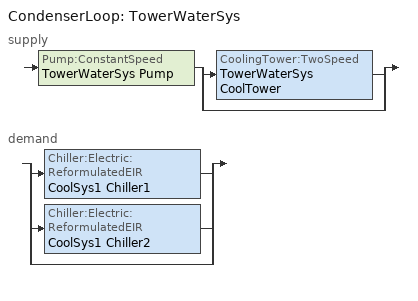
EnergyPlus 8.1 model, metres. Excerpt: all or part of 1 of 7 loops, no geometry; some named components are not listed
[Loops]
CondenserLoop 'TowerWaterSys'
 supply: Pump:ConstantSpeed 'TowerWaterSys Pump' > split
  | CoolingTower:TwoSpeed 'TowerWaterSys CoolTower'
  | bypass
 demand: split
  | Chiller:Electric:ReformulatedEIR 'CoolSys1 Chiller1'
  | Chiller:Electric:ReformulatedEIR 'CoolSys1 Chiller2'
  | bypass
[EnergyManagementSystem:Program]
ControlProgram_E: SET ActuatorControl_EExtZones_Lights = Null; SET ActuatorControl_ECoreZones_Lights = Null; IF SensorControl_E == 1; SET ActuatorControl_EExt_Mid_ZN1_Win1 = CFS_Glz_807_Index; SET ActuatorControl_EExt_Mid_ZN1_Win2 = CFS_Glz_807_Index; SET ActuatorControl_EExt_Mid_ZN1_Win3 = CFS_Glz_807_Index; SET ActuatorControl_EExt_Mid_ZN1_Win4 = CFS_Glz_807_Index; SET ActuatorControl_EExt_Mid_ZN2_Win1 = CFS_Glz_807_Index; SET ActuatorControl_EExt_Mid_ZN2_Win2 = CFS_Glz_807_Index; SET ActuatorControl_EExt_Mid_ZN2_Win3 = CFS_Glz_807_Index; SET ActuatorControl_EExt_Mid_ZN2_Win4 = CFS_Glz_807_Index; SET ActuatorControl_EExt_Mid_ZN3_Win1 = CFS_Glz_807_Index; SET ActuatorControl_EExt_Mid_ZN3_Win2 = CFS_Glz_807_Index; SET ActuatorControl_EExt_Mid_ZN3_Win3 = CFS_Glz_807_Index; SET ActuatorControl_EExt_Mid_ZN3_Win4 = CFS_Glz_807_Index; SET ActuatorControl_EExt_Mid_ZN4_Win1 = CFS_Glz_807_Index; SET ActuatorControl_EExt_Mid_ZN4_Win2 = CFS_Glz_807_Index; SET ActuatorControl_EExt_Mid_ZN4_Win3 = CFS_Glz_807_Index; SET ActuatorControl_EExt_Mid_ZN4_Win4 = CFS_Glz_807_Index; SET ActuatorControl_EExt_Top_ZN1_Win1 = CFS_Glz_807_Index; SET ActuatorControl_EExt_Top_ZN1_Win2 = CFS_Glz_807_Index; SET ActuatorControl_EExt_Top_ZN1_Win3 = CFS_Glz_807_Index; SET ActuatorControl_EExt_Top_ZN1_Win4 = CFS_Glz_807_Index; SET ActuatorControl_EExt_Top_ZN2_Win1 = CFS_Glz_807_Index; SET ActuatorControl_EExt_Top_ZN2_Win2 = CFS_Glz_807_Index; SET ActuatorControl_EExt_Top_ZN2_Win3 = CFS_Glz_807_Index; SET ActuatorControl_EExt_Top_ZN2_Win4 = CFS_Glz_807_Index; SET ActuatorControl_EExt_Top_ZN3_Win1 = CFS_Glz_807_Index; SET ActuatorControl_EExt_Top_ZN3_Win2 = CFS_Glz_807_Index; SET ActuatorControl_EExt_Top_ZN3_Win3 = CFS_Glz_807_Index; SET ActuatorControl_EExt_Top_ZN3_Win4 = CFS_Glz_807_Index; SET ActuatorControl_EExt_Top_ZN4_Win1 = CFS_Glz_807_Index; SET ActuatorControl_EExt_Top_ZN4_Win2 = CFS_Glz_807_Index; SET ActuatorControl_EExt_Top_ZN4_Win3 = CFS_Glz_807_Index; SET ActuatorControl_EExt_Top_ZN4_Win4 = CFS_Glz_807_Index; SET ActuatorControl_EExt_Bot_ZN1_Win1 = CFS_Glz_807_Index; SET ActuatorControl_EExt_Bot_ZN1_Win2 = CFS_Glz_807_Index; SET ActuatorControl_EExt_Bot_ZN1_Win3 = CFS_Glz_807_Index; SET ActuatorControl_EExt_Bot_ZN1_Win4 = CFS_Glz_807_Index; SET ActuatorControl_EExt_Bot_ZN2_Win1 = CFS_Glz_807_Index; SET ActuatorControl_EExt_Bot_ZN2_Win2 = CFS_Glz_807_Index; SET ActuatorControl_EExt_Bot_ZN2_Win3 = CFS_Glz_807_Index; SET ActuatorControl_EExt_Bot_ZN2_Win4 = CFS_Glz_807_Index; SET ActuatorControl_EExt_Bot_ZN3_Win1 = CFS_Glz_807_Index; SET ActuatorControl_EExt_Bot_ZN3_Win2 = CFS_Glz_807_Index; SET ActuatorControl_EExt_Bot_ZN3_Win3 = CFS_Glz_807_Index; SET ActuatorControl_EExt_Bot_ZN3_Win4 = CFS_Glz_807_Index; SET ActuatorControl_EExt_Bot_ZN4_Win1 = CFS_Glz_807_Index; SET ActuatorControl_EExt_Bot_ZN4_Win2 = CFS_Glz_807_Index; SET ActuatorControl_EExt_Bot_ZN4_Win3 = CFS_Glz_807_Index; SET ActuatorControl_EExt_Bot_ZN4_Win4 = CFS_Glz_807_Index; SET ActuatorControl_EExt_Mid_ZN1_Ceiling = DropCeiling_Index; SET ActuatorControl_EExt_Mid_ZN2_Ceiling = DropCeiling_Index; SET ActuatorControl_EExt_Mid_ZN3_Ceiling = DropCeiling_Index; SET ActuatorControl_EExt_Mid_ZN4_Ceiling = DropCeiling_Index; SET ActuatorControl_ECore_Mid_ZN1_Ceiling = DropCeiling_Index; SET ActuatorControl_ECore_Mid_ZN2_Ceiling = DropCeiling_Index; SET ActuatorControl_ECore_Mid_ZN3_Ceiling = DropCeiling_Index; SET ActuatorControl_ECore_Mid_ZN4_Ceiling = DropCeiling_Index; SET ActuatorControl_EExt_Mid_ZN1_floor = int_slab_floor_Index; SET ActuatorControl_EExt_Mid_ZN2_floor = int_slab_floor_Index; SET ActuatorControl_EExt_Mid_ZN3_floor = int_slab_floor_Index; SET ActuatorControl_EExt_Mid_ZN4_floor = int_slab_floor_Index; SET ActuatorControl_ECore_Mid_ZN1_floor = int_slab_floor_Index; SET ActuatorControl_ECore_Mid_ZN2_floor = int_slab_floor_Index; SET ActuatorControl_ECore_Mid_ZN3_floor = int_slab_floor_Index; SET ActuatorControl_ECore_Mid_ZN4_floor = int_slab_floor_Index; SET ActuatorControl_EExt_Mid_ZN1_Wall = T24NRWallMetalFrame_Index; SET ActuatorControl_EExt_Mid_ZN2_Wall = T24NRWallMetalFrame_Index; SET ActuatorControl_EExt_Mid_ZN3_Wall = T24NRWallMetalFrame_Index; SET ActuatorControl_EExt_Mid_ZN4_Wall = T24NRWallMetalFrame_Index; SET ActuatorControl_ECore_Mid_ZN1_IntWallS = int_wall_Index; SET ActuatorControl_ECore_Mid_ZN2_IntWallS = int_wall_Index; SET ActuatorControl_ECore_Mid_ZN3_IntWallS = int_wall_Index; SET ActuatorControl_ECore_Mid_ZN4_IntWallS = int_wall_Index; SET ActuatorControl_EExt_Mid_ZN1_IntWallW = int_wall_Index; SET ActuatorControl_EExt_Mid_ZN2_IntWallW = int_wall_Index; SET ActuatorControl_EExt_Mid_ZN3_IntWallW = int_wall_Index; SET ActuatorControl_EExt_Mid_ZN4_IntWallW = int_wall_Index; SET ActuatorControl_ECore_Mid_ZN1_IntWallW = int_wall_Index; SET ActuatorControl_ECore_Mid_ZN2_IntWallW = int_wall_Index; SET ActuatorControl_ECore_Mid_ZN3_IntWallW = int_wall_Index; SET ActuatorControl_ECore_Mid_ZN4_IntWallW = int_wall_Index; SET ActuatorControl_EExt_Mid_ZN1_IntWallN = int_wall_Index; SET ActuatorControl_EExt_Mid_ZN2_IntWallN = int_wall_Index; SET ActuatorControl_EExt_Mid_ZN3_IntWallN = int_wall_Index; SET ActuatorControl_EExt_Mid_ZN4_IntWallN = int_wall_Index; SET ActuatorControl_ECore_Mid_ZN1_IntWallN = int_wall_Index; SET ActuatorControl_ECore_Mid_ZN2_IntWallN = int_wall_Index; SET ActuatorControl_ECore_Mid_ZN3_IntWallN = int_wall_Index; SET ActuatorControl_ECore_Mid_ZN4_IntWallN = int_wall_Index; SET ActuatorControl_EExt_Mid_ZN1_Wall = T24NRWallMetalFrame_Index; SET ActuatorControl_EExt_Mid_ZN2_Wall = T24NRWallMetalFrame_Index; SET ActuatorControl_EExt_Mid_ZN3_Wall = T24NRWallMetalFrame_Index; SET ActuatorControl_EExt_Mid_ZN4_Wall = T24NRWallMetalFrame_Index; SET ActuatorControl_ECore_Mid_ZN1_IntWallE = int_wall_Index; SET ActuatorControl_ECore_Mid_ZN2_IntWallE = int_wall_Index; SET ActuatorControl_ECore_Mid_ZN3_IntWallE = int_wall_Index; SET ActuatorControl_ECore_Mid_ZN4_IntWallE = int_wall_Index; SET ActuatorControl_EExt_Bot_ZN1_Ceiling = DropCeiling_Index; SET ActuatorControl_EExt_Bot_ZN2_Ceiling = DropCeiling_Index; SET ActuatorControl_EExt_Bot_ZN3_Ceiling = DropCeiling_Index; SET ActuatorControl_EExt_Bot_ZN4_Ceiling = DropCeiling_Index; SET ActuatorControl_ECore_Bot_ZN1_Ceiling = DropCeiling_Index; SET ActuatorControl_ECore_Bot_ZN2_Ceiling = DropCeiling_Index; SET ActuatorControl_ECore_Bot_ZN3_Ceiling = DropCeiling_Index; SET ActuatorControl_ECore_Bot_ZN4_Ceiling = DropCeiling_Index; SET ActuatorControl_EExt_Bot_ZN1_floor = int_slab_floor_Index; SET ActuatorControl_EExt_Bot_ZN2_floor = int_slab_floor_Index; SET ActuatorControl_EExt_Bot_ZN3_floor = int_slab_floor_Index; SET ActuatorControl_EExt_Bot_ZN4_floor = int_slab_floor_Index; SET ActuatorControl_ECore_Bot_ZN1_floor = int_slab_floor_Index; SET ActuatorControl_ECore_Bot_ZN2_floor = int_slab_floor_Index; SET ActuatorControl_ECore_Bot_ZN3_floor = int_slab_floor_Index; SET ActuatorControl_ECore_Bot_ZN4_floor = int_slab_floor_Index; SET ActuatorControl_EExt_Bot_ZN1_Wall = T24NRWallMetalFrame_Index; SET ActuatorControl_EExt_Bot_ZN2_Wall = T24NRWallMetalFrame_Index; SET ActuatorControl_EExt_Bot_ZN3_Wall = T24NRWallMetalFrame_Index; SET ActuatorControl_EExt_Bot_ZN4_Wall = T24NRWallMetalFrame_Index; SET ActuatorControl_ECore_Bot_ZN1_IntWallS = int_wall_Index; SET ActuatorControl_ECore_Bot_ZN2_IntWallS = int_wall_Index; SET ActuatorControl_ECore_Bot_ZN3_IntWallS = int_wall_Index; SET ActuatorControl_ECore_Bot_ZN4_IntWallS = int_wall_Index; SET ActuatorControl_EExt_Bot_ZN1_IntWallW = int_wall_Index; SET ActuatorControl_EExt_Bot_ZN2_IntWallW = int_wall_Index; SET ActuatorControl_EExt_Bot_ZN3_IntWallW = int_wall_Index; SET ActuatorControl_EExt_Bot_ZN4_IntWallW = int_wall_Index; SET ActuatorControl_ECore_Bot_ZN1_IntWallW = int_wall_Index; SET ActuatorControl_ECore_Bot_ZN2_IntWallW = int_wall_Index; SET ActuatorControl_ECore_Bot_ZN3_IntWallW = int_wall_Index; SET ActuatorControl_ECore_Bot_ZN4_IntWallW = int_wall_Index; SET ActuatorControl_EExt_Bot_ZN1_IntWallN = int_wall_Index; SET ActuatorControl_EExt_Bot_ZN2_IntWallN = int_wall_Index; SET ActuatorControl_EExt_Bot_ZN3_IntWallN = int_wall_Index; SET ActuatorControl_EExt_Bot_ZN4_IntWallN = int_wall_Index; SET ActuatorControl_ECore_Bot_ZN1_IntWallN = int_wall_Index; SET ActuatorControl_ECore_Bot_ZN2_IntWallN = int_wall_Index; SET ActuatorControl_ECore_Bot_ZN3_IntWallN = int_wall_Index; SET ActuatorControl_ECore_Bot_ZN4_IntWallN = int_wall_Index; SET ActuatorControl_EExt_Bot_ZN1_Wall = T24NRWallMetalFrame_Index; SET ActuatorControl_EExt_Bot_ZN2_Wall = T24NRWallMetalFrame_Index; SET ActuatorControl_EExt_Bot_ZN3_Wall = T24NRWallMetalFrame_Index; SET ActuatorControl_EExt_Bot_ZN4_Wall = T24NRWallMetalFrame_Index; SET ActuatorControl_ECore_Bot_ZN1_IntWallE = int_wall_Index; SET ActuatorControl_ECore_Bot_ZN2_IntWallE = int_wall_Index; SET ActuatorControl_ECore_Bot_ZN3_IntWallE = int_wall_Index; SET ActuatorControl_ECore_Bot_ZN4_IntWallE = int_wall_Index; SET ActuatorControl_EExt_Top_ZN1_Ceiling = DropCeiling_Index; SET ActuatorControl_EExt_Top_ZN2_Ceiling = DropCeiling_Index; SET ActuatorControl_EExt_Top_ZN3_Ceiling = DropCeiling_Index; SET ActuatorControl_EExt_Top_ZN4_Ceiling = DropCeiling_Index; SET ActuatorControl_ECore_Top_ZN1_Ceiling = DropCeiling_Index; SET ActuatorControl_ECore_Top_ZN2_Ceiling = DropCeiling_Index; SET ActuatorControl_ECore_Top_ZN3_Ceiling = DropCeiling_Index; SET ActuatorControl_ECore_Top_ZN4_Ceiling = DropCeiling_Index; SET ActuatorControl_EExt_Top_ZN1_floor = int_slab_floor_Index; SET ActuatorControl_EExt_Top_ZN2_floor = int_slab_floor_Index; SET ActuatorControl_EExt_Top_ZN3_floor = int_slab_floor_Index; SET ActuatorControl_EExt_Top_ZN4_floor = int_slab_floor_Index; SET ActuatorControl_ECore_Top_ZN1_floor = int_slab_floor_Index; SET ActuatorControl_ECore_Top_ZN2_floor = int_slab_floor_Index; SET ActuatorControl_ECore_Top_ZN3_floor = int_slab_floor_Index; SET ActuatorControl_ECore_Top_ZN4_floor = int_slab_floor_Index; SET ActuatorControl_EExt_Top_ZN1_Wall = T24NRWallMetalFrame_Index; SET ActuatorControl_EExt_Top_ZN2_Wall = T24NRWallMetalFrame_Index; SET ActuatorControl_EExt_Top_ZN3_Wall = T24NRWallMetalFrame_Index; SET ActuatorControl_EExt_Top_ZN4_Wall = T24NRWallMetalFrame_Index; SET ActuatorControl_ECore_Top_ZN1_IntWallS = int_wall_Index; SET ActuatorControl_ECore_Top_ZN2_IntWallS = int_wall_Index; SET ActuatorControl_ECore_Top_ZN3_IntWallS = int_wall_Index; SET ActuatorControl_ECore_Top_ZN4_IntWallS = int_wall_Index; SET ActuatorControl_EExt_Top_ZN1_IntWallW = int_wall_Index; SET ActuatorControl_EExt_Top_ZN2_IntWallW = int_wall_Index; SET ActuatorControl_EExt_Top_ZN3_IntWallW = int_wall_Index; SET ActuatorControl_EExt_Top_ZN4_IntWallW = int_wall_Index; SET ActuatorControl_ECore_Top_ZN1_IntWallW = int_wall_Index; SET ActuatorControl_ECore_Top_ZN2_IntWallW = int_wall_Index; SET ActuatorControl_ECore_Top_ZN3_IntWallW = int_wall_Index; SET ActuatorControl_ECore_Top_ZN4_IntWallW = int_wall_Index; SET ActuatorControl_EExt_Top_ZN1_IntWallN = int_wall_Index; SET ActuatorControl_EExt_Top_ZN2_IntWallN = int_wall_Index; SET ActuatorControl_EExt_Top_ZN3_IntWallN = int_wall_Index; SET ActuatorControl_EExt_Top_ZN4_IntWallN = int_wall_Index; SET ActuatorControl_ECore_Top_ZN1_IntWallN = int_wall_Index; SET ActuatorControl_ECore_Top_ZN2_IntWallN = int_wall_Index; SET ActuatorControl_ECore_Top_ZN3_IntWallN = int_wall_Index; SET ActuatorControl_ECore_Top_ZN4_IntWallN = int_wall_Index; SET ActuatorControl_EExt_Top_ZN1_Wall = T24NRWallMetalFrame_Index; SET ActuatorControl_EExt_Top_ZN2_Wall = T24NRWallMetalFrame_Index; SET ActuatorControl_EExt_Top_ZN3_Wall = T24NRWallMetalFrame_Index; SET ActuatorControl_EExt_Top_ZN4_Wall = T24NRWallMetalFrame_Index; SET ActuatorControl_ECore_Top_ZN1_IntWallE = int_wall_Index; SET ActuatorControl_ECore_Top_ZN2_IntWallE = int_wall_Index; SET ActuatorControl_ECore_Top_ZN3_IntWallE = int_wall_Index; SET ActuatorControl_ECore_Top_ZN4_IntWallE = int_wall_Index; ELSEIF SensorControl_E == 2; SET ActuatorControl_EExtZones_Lights = 0; SET ActuatorControl_ECoreZones_Lights = 0; SET ActuatorControl_EExtZones_Lights = ExtLight_E_IntShd; SET ActuatorControl_ECoreZones_Lights = CoreLight_E_IntShd; SET ActuatorControl_EExt_Mid_ZN1_Win1 = CFS_Glz_815_Index; SET ActuatorControl_EExt_Mid_ZN1_Win2 = CFS_Glz_815_Index; SET ActuatorControl_EExt_Mid_ZN1_Win3 = CFS_Glz_815_Index; SET ActuatorControl_EExt_Mid_ZN1_Win4 = CFS_Glz_815_Index; SET ActuatorControl_EExt_Mid_ZN2_Win1 = CFS_Glz_815_Index; SET ActuatorControl_EExt_Mid_ZN2_Win2 = CFS_Glz_815_Index; SET ActuatorControl_EExt_Mid_ZN2_Win3 = CFS_Glz_815_Index; SET ActuatorControl_EExt_Mid_ZN2_Win4 = CFS_Glz_815_Index; SET ActuatorControl_EExt_Mid_ZN3_Win1 = CFS_Glz_815_Index; SET ActuatorControl_EExt_Mid_ZN3_Win2 = CFS_Glz_815_Index; SET ActuatorControl_EExt_Mid_ZN3_Win3 = CFS_Glz_815_Index; SET ActuatorControl_EExt_Mid_ZN3_Win4 = CFS_Glz_815_Index; SET ActuatorControl_EExt_Mid_ZN4_Win1 = CFS_Glz_815_Index; SET ActuatorControl_EExt_Mid_ZN4_Win2 = CFS_Glz_815_Index; SET ActuatorControl_EExt_Mid_ZN4_Win3 = CFS_Glz_815_Index; SET ActuatorControl_EExt_Mid_ZN4_Win4 = CFS_Glz_815_Index; SET ActuatorControl_EExt_Top_ZN1_Win1 = CFS_Glz_815_Index; SET ActuatorControl_EExt_Top_ZN1_Win2 = CFS_Glz_815_Index; SET ActuatorControl_EExt_Top_ZN1_Win3 = CFS_Glz_815_Index; SET ActuatorControl_EExt_Top_ZN1_Win4 = CFS_Glz_815_Index; SET ActuatorControl_EExt_Top_ZN2_Win1 = CFS_Glz_815_Index; SET ActuatorControl_EExt_Top_ZN2_Win2 = CFS_Glz_815_Index; SET ActuatorControl_EExt_Top_ZN2_Win3 = CFS_Glz_815_Index; SET ActuatorControl_EExt_Top_ZN2_Win4 = CFS_Glz_815_Index; SET ActuatorControl_EExt_Top_ZN3_Win1 = CFS_Glz_815_Index; SET ActuatorControl_EExt_Top_ZN3_Win2 = CFS_Glz_815_Index; SET ActuatorControl_EExt_Top_ZN3_Win3 = CFS_Glz_815_Index; SET ActuatorControl_EExt_Top_ZN3_Win4 = CFS_Glz_815_Index; SET ActuatorControl_EExt_Top_ZN4_Win1 = CFS_Glz_815_Index; SET ActuatorControl_EExt_Top_ZN4_Win2 = CFS_Glz_815_Index; SET ActuatorControl_EExt_Top_ZN4_Win3 = CFS_Glz_815_Index; SET ActuatorControl_EExt_Top_ZN4_Win4 = CFS_Glz_815_Index; SET ActuatorControl_EExt_Bot_ZN1_Win1 = CFS_Glz_815_Index; SET ActuatorControl_EExt_Bot_ZN1_Win2 = CFS_Glz_815_Index; SET ActuatorControl_EExt_Bot_ZN1_Win3 = CFS_Glz_815_Index; SET ActuatorControl_EExt_Bot_ZN1_Win4 = CFS_Glz_815_Index; SET ActuatorControl_EExt_Bot_ZN2_Win1 = CFS_Glz_815_Index; SET ActuatorControl_EExt_Bot_ZN2_Win2 = CFS_Glz_815_Index; SET ActuatorControl_EExt_Bot_ZN2_Win3 = CFS_Glz_815_Index; SET ActuatorControl_EExt_Bot_ZN2_Win4 = CFS_Glz_815_Index; SET ActuatorControl_EExt_Bot_ZN3_Win1 = CFS_Glz_815_Index; SET ActuatorControl_EExt_Bot_ZN3_Win2 = CFS_Glz_815_Index; SET ActuatorControl_EExt_Bot_ZN3_Win3 = CFS_Glz_815_Index; SET ActuatorControl_EExt_Bot_ZN3_Win4 = CFS_Glz_815_Index; SET ActuatorControl_EExt_Bot_ZN4_Win1 = CFS_Glz_815_Index; SET ActuatorControl_EExt_Bot_ZN4_Win2 = CFS_Glz_815_Index; SET ActuatorControl_EExt_Bot_ZN4_Win3 = CFS_Glz_815_Index; SET ActuatorControl_EExt_Bot_ZN4_Win4 = CFS_Glz_815_Index; SET ActuatorControl_EExt_Mid_ZN1_Ceiling = DropCeiling_IntShd_Index; SET ActuatorControl_EExt_Mid_ZN2_Ceiling = DropCeiling_IntShd_Index; SET ActuatorControl_EExt_Mid_ZN3_Ceiling = DropCeiling_IntShd_Index; SET ActuatorControl_EExt_Mid_ZN4_Ceiling = DropCeiling_IntShd_Index; SET ActuatorControl_ECore_Mid_ZN1_Ceiling = DropCeiling_IntShd_Index; SET ActuatorControl_ECore_Mid_ZN2_Ceiling = DropCeiling_IntShd_Index; SET ActuatorControl_ECore_Mid_ZN3_Ceiling = DropCeiling_IntShd_Index; SET ActuatorControl_ECore_Mid_ZN4_Ceiling = DropCeiling_IntShd_Index; SET ActuatorControl_EExt_Mid_ZN1_floor = int_slab_floor_IntShd_Index; SET ActuatorControl_EExt_Mid_ZN2_floor = int_slab_floor_IntShd_Index; SET ActuatorControl_EExt_Mid_ZN3_floor = int_slab_floor_IntShd_Index; SET ActuatorControl_EExt_Mid_ZN4_floor = int_slab_floor_IntShd_Index; SET ActuatorControl_ECore_Mid_ZN1_floor = int_slab_floor_IntShd_Index; SET ActuatorControl_ECore_Mid_ZN2_floor = int_slab_floor_IntShd_Index; SET ActuatorControl_ECore_Mid_ZN3_floor = int_slab_floor_IntShd_Index; SET ActuatorControl_ECore_Mid_ZN4_floor = int_slab_floor_IntShd_Index; SET ActuatorControl_EExt_Mid_ZN1_Wall = T24NRWallMetalFrame_IntShd_Index; SET ActuatorControl_EExt_Mid_ZN2_Wall = T24NRWallMetalFrame_IntShd_Index; SET ActuatorControl_EExt_Mid_ZN3_Wall = T24NRWallMetalFrame_IntShd_Index; SET ActuatorControl_EExt_Mid_ZN4_Wall = T24NRWallMetalFrame_IntShd_Index; SET ActuatorControl_ECore_Mid_ZN1_IntWallS = int_wall_IntShd_Index; SET ActuatorControl_ECore_Mid_ZN2_IntWallS = int_wall_IntShd_Index; SET ActuatorControl_ECore_Mid_ZN3_IntWallS = int_wall_IntShd_Index; SET ActuatorControl_ECore_Mid_ZN4_IntWallS = int_wall_IntShd_Index; SET ActuatorControl_EExt_Mid_ZN1_IntWallW = int_wall_IntShd_Index; SET ActuatorControl_EExt_Mid_ZN2_IntWallW = int_wall_IntShd_Index; SET ActuatorControl_EExt_Mid_ZN3_IntWallW = int_wall_IntShd_Index; SET ActuatorControl_EExt_Mid_ZN4_IntWallW = int_wall_IntShd_Index; SET ActuatorControl_ECore_Mid_ZN1_IntWallW = int_wall_IntShd_Index; SET ActuatorControl_ECore_Mid_ZN2_IntWallW = int_wall_IntShd_Index; SET ActuatorControl_ECore_Mid_ZN3_IntWallW = int_wall_IntShd_Index; SET ActuatorControl_ECore_Mid_ZN4_IntWallW = int_wall_IntShd_Index; SET ActuatorControl_EExt_Mid_ZN1_IntWallN = int_wall_IntShd_Index; SET ActuatorControl_EExt_Mid_ZN2_IntWallN = int_wall_IntShd_Index; SET ActuatorControl_EExt_Mid_ZN3_IntWallN = int_wall_IntShd_Index; SET ActuatorControl_EExt_Mid_ZN4_IntWallN = int_wall_IntShd_Index; SET ActuatorControl_ECore_Mid_ZN1_IntWallN = int_wall_IntShd_Index; SET ActuatorControl_ECore_Mid_ZN2_IntWallN = int_wall_IntShd_Index; SET ActuatorControl_ECore_Mid_ZN3_IntWallN = int_wall_IntShd_Index; SET ActuatorControl_ECore_Mid_ZN4_IntWallN = int_wall_IntShd_Index; SET ActuatorControl_ECore_Mid_ZN1_IntWallE = int_wall_IntShd_Index; SET ActuatorControl_ECore_Mid_ZN2_IntWallE = int_wall_IntShd_Index; SET ActuatorControl_ECore_Mid_ZN3_IntWallE = int_wall_IntShd_Index; SET ActuatorControl_ECore_Mid_ZN4_IntWallE = int_wall_IntShd_Index; SET ActuatorControl_EExt_Bot_ZN1_Ceiling = DropCeiling_IntShd_Index; SET ActuatorControl_EExt_Bot_ZN2_Ceiling = DropCeiling_IntShd_Index; SET ActuatorControl_EExt_Bot_ZN3_Ceiling = DropCeiling_IntShd_Index; SET ActuatorControl_EExt_Bot_ZN4_Ceiling = DropCeiling_IntShd_Index; SET ActuatorControl_ECore_Bot_ZN1_Ceiling = DropCeiling_IntShd_Index; SET ActuatorControl_ECore_Bot_ZN2_Ceiling = DropCeiling_IntShd_Index; SET ActuatorControl_ECore_Bot_ZN3_Ceiling = DropCeiling_IntShd_Index; SET ActuatorControl_ECore_Bot_ZN4_Ceiling = DropCeiling_IntShd_Index; SET ActuatorControl_EExt_Bot_ZN1_floor = int_slab_floor_IntShd_Index; SET ActuatorControl_EExt_Bot_ZN2_floor = int_slab_floor_IntShd_Index; SET ActuatorControl_EExt_Bot_ZN3_floor = int_slab_floor_IntShd_Index; SET ActuatorControl_EExt_Bot_ZN4_floor = int_slab_floor_IntShd_Index; SET ActuatorControl_ECore_Bot_ZN1_floor = int_slab_floor_IntShd_Index; SET ActuatorControl_ECore_Bot_ZN2_floor = int_slab_floor_IntShd_Index; SET ActuatorControl_ECore_Bot_ZN3_floor = int_slab_floor_IntShd_Index; SET ActuatorControl_ECore_Bot_ZN4_floor = int_slab_floor_IntShd_Index; SET ActuatorControl_EExt_Bot_ZN1_Wall = T24NRWallMetalFrame_IntShd_Index; SET ActuatorControl_EExt_Bot_ZN2_Wall = T24NRWallMetalFrame_IntShd_Index; SET ActuatorControl_EExt_Bot_ZN3_Wall = T24NRWallMetalFrame_IntShd_Index; SET ActuatorControl_EExt_Bot_ZN4_Wall = T24NRWallMetalFrame_IntShd_Index; SET ActuatorControl_ECore_Bot_ZN1_IntWallS = int_wall_IntShd_Index; SET ActuatorControl_ECore_Bot_ZN2_IntWallS = int_wall_IntShd_Index; SET ActuatorControl_ECore_Bot_ZN3_IntWallS = int_wall_IntShd_Index; SET ActuatorControl_ECore_Bot_ZN4_IntWallS = int_wall_IntShd_Index; SET ActuatorControl_EExt_Bot_ZN1_IntWallW = int_wall_IntShd_Index; SET ActuatorControl_EExt_Bot_ZN2_IntWallW = int_wall_IntShd_Index; SET ActuatorControl_EExt_Bot_ZN3_IntWallW = int_wall_IntShd_Index; SET ActuatorControl_EExt_Bot_ZN4_IntWallW = int_wall_IntShd_Index; SET ActuatorControl_ECore_Bot_ZN1_IntWallW = int_wall_IntShd_Index; SET ActuatorControl_ECore_Bot_ZN2_IntWallW = int_wall_IntShd_Index; SET ActuatorControl_ECore_Bot_ZN3_IntWallW = int_wall_IntShd_Index; SET ActuatorControl_ECore_Bot_ZN4_IntWallW = int_wall_IntShd_Index; SET ActuatorControl_EExt_Bot_ZN1_IntWallN = int_wall_IntShd_Index; SET ActuatorControl_EExt_Bot_ZN2_IntWallN = int_wall_IntShd_Index; SET ActuatorControl_EExt_Bot_ZN3_IntWallN = int_wall_IntShd_Index; SET ActuatorControl_EExt_Bot_ZN4_IntWallN = int_wall_IntShd_Index; SET ActuatorControl_ECore_Bot_ZN1_IntWallN = int_wall_IntShd_Index; SET ActuatorControl_ECore_Bot_ZN2_IntWallN = int_wall_IntShd_Index; SET ActuatorControl_ECore_Bot_ZN3_IntWallN = int_wall_IntShd_Index; SET ActuatorControl_ECore_Bot_ZN4_IntWallN = int_wall_IntShd_Index; SET ActuatorControl_ECore_Bot_ZN1_IntWallE = int_wall_IntShd_Index; SET ActuatorControl_ECore_Bot_ZN2_IntWallE = int_wall_IntShd_Index; SET ActuatorControl_ECore_Bot_ZN3_IntWallE = int_wall_IntShd_Index; SET ActuatorControl_ECore_Bot_ZN4_IntWallE = int_wall_IntShd_Index; SET ActuatorControl_EExt_Top_ZN1_Ceiling = DropCeiling_IntShd_Index; SET ActuatorControl_EExt_Top_ZN2_Ceiling = DropCeiling_IntShd_Index; SET ActuatorControl_EExt_Top_ZN3_Ceiling = DropCeiling_IntShd_Index; SET ActuatorControl_EExt_Top_ZN4_Ceiling = DropCeiling_IntShd_Index; SET ActuatorControl_ECore_Top_ZN1_Ceiling = DropCeiling_IntShd_Index; SET ActuatorControl_ECore_Top_ZN2_Ceiling = DropCeiling_IntShd_Index; SET ActuatorControl_ECore_Top_ZN3_Ceiling = DropCeiling_IntShd_Index; SET ActuatorControl_ECore_Top_ZN4_Ceiling = DropCeiling_IntShd_Index; SET ActuatorControl_EExt_Top_ZN1_floor = int_slab_floor_IntShd_Index; SET ActuatorControl_EExt_Top_ZN2_floor = int_slab_floor_IntShd_Index; SET ActuatorControl_EExt_Top_ZN3_floor = int_slab_floor_IntShd_Index; SET ActuatorControl_EExt_Top_ZN4_floor = int_slab_floor_IntShd_Index; SET ActuatorControl_ECore_Top_ZN1_floor = int_slab_floor_IntShd_Index; SET ActuatorControl_ECore_Top_ZN2_floor = int_slab_floor_IntShd_Index; SET ActuatorControl_ECore_Top_ZN3_floor = int_slab_floor_IntShd_Index; SET ActuatorControl_ECore_Top_ZN4_floor = int_slab_floor_IntShd_Index; SET ActuatorControl_EExt_Top_ZN1_Wall = T24NRWallMetalFrame_IntShd_Index; SET ActuatorControl_EExt_Top_ZN2_Wall = T24NRWallMetalFrame_IntShd_Index; SET ActuatorControl_EExt_Top_ZN3_Wall = T24NRWallMetalFrame_IntShd_Index; SET ActuatorControl_EExt_Top_ZN4_Wall = T24NRWallMetalFrame_IntShd_Index; SET ActuatorControl_ECore_Top_ZN1_IntWallS = int_wall_IntShd_Index; SET ActuatorControl_ECore_Top_ZN2_IntWallS = int_wall_IntShd_Index; SET ActuatorControl_ECore_Top_ZN3_IntWallS = int_wall_IntShd_Index; SET ActuatorControl_ECore_Top_ZN4_IntWallS = int_wall_IntShd_Index; SET ActuatorControl_EExt_Top_ZN1_IntWallW = int_wall_IntShd_Index; SET ActuatorControl_EExt_Top_ZN2_IntWallW = int_wall_IntShd_Index; SET ActuatorControl_EExt_Top_ZN3_IntWallW = int_wall_IntShd_Index; SET ActuatorControl_EExt_Top_ZN4_IntWallW = int_wall_IntShd_Index; SET ActuatorControl_ECore_Top_ZN1_IntWallW = int_wall_IntShd_Index; SET ActuatorControl_ECore_Top_ZN2_IntWallW = int_wall_IntShd_Index; SET ActuatorControl_ECore_Top_ZN3_IntWallW = int_wall_IntShd_Index; SET ActuatorControl_ECore_Top_ZN4_IntWallW = int_wall_IntShd_Index; SET ActuatorControl_EExt_Top_ZN1_IntWallN = int_wall_IntShd_Index; SET ActuatorControl_EExt_Top_ZN2_IntWallN = int_wall_IntShd_Index; SET ActuatorControl_EExt_Top_ZN3_IntWallN = int_wall_IntShd_Index; SET ActuatorControl_EExt_Top_ZN4_IntWallN = int_wall_IntShd_Index; SET ActuatorControl_ECore_Top_ZN1_IntWallN = int_wall_IntShd_Index; SET ActuatorControl_ECore_Top_ZN2_IntWallN = int_wall_IntShd_Index; SET ActuatorControl_ECore_Top_ZN3_IntWallN = int_wall_IntShd_Index; SET ActuatorControl_ECore_Top_ZN4_IntWallN = int_wall_IntShd_Index; SET ActuatorControl_ECore_Top_ZN1_IntWallE = int_wall_IntShd_Index; SET ActuatorControl_ECore_Top_ZN2_IntWallE = int_wall_IntShd_Index; SET ActuatorControl_ECore_Top_ZN3_IntWallE = int_wall_IntShd_Index; SET ActuatorControl_ECore_Top_ZN4_IntWallE = int_wall_IntShd_Index; ENDIF
